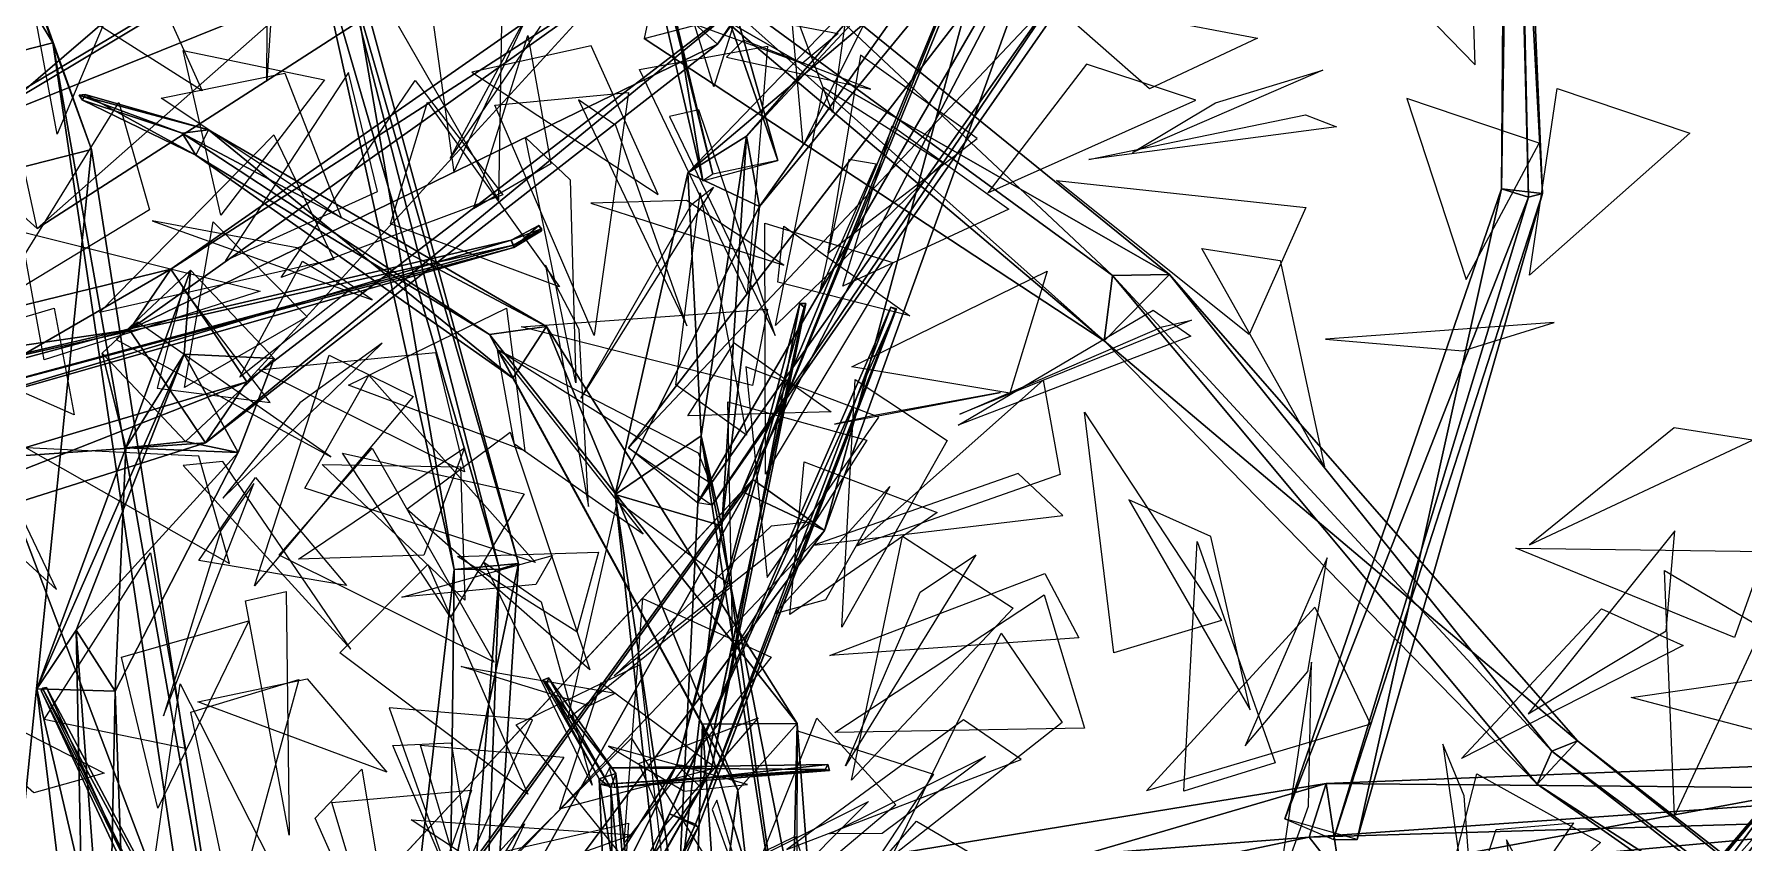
# Model space of a CAD drawing. Extents: x -154 to 171, y -158 to 169.
# Drawn here: x 27.77 to 63.35, y 47.3 to 64.12 of the extents above; entities that cross this region are included whole.
import ezdxf

# ---------------------------------------------------------------- set-up
doc = ezdxf.new("R2010")
doc.units = 0
doc.layers.add('Branches', color=15, linetype='CONTINUOUS')
doc.layers.add('Leaves', color=3, linetype='CONTINUOUS')

msp = doc.modelspace()

# ---------------------------------------------------------------- linework, layer by layer
at = {"layer": 'Branches', "color": 15}
for points in [[(19.590376, 78.03315, 233.656815), (22.823347, 78.842094, 233.473648), (28.151344, 63.939602, 218.612289)], [(22.823347, 78.842094, 233.473648), (28.961073, 61.721603, 222.108948), (28.151344, 63.939602, 218.612289)], [(22.823347, 78.842094, 233.473648), (23.602182, 76.404915, 235.616928), (28.961073, 61.721603, 222.108948)], [(19.590376, 78.03315, 233.656815), (28.151344, 63.939602, 218.612289), (24.068079, 62.899246, 218.827637)], [(23.602182, 76.404915, 235.616928), (24.877808, 60.681248, 222.324295), (28.961073, 61.721603, 222.108948)], [(39.397705, 75.040558, 303.813263), (38.506458, 74.697021, 304.194031), (41.680233, 61.067623, 303.822449)], [(38.652115, 74.710197, 303.186951), (39.397705, 75.040558, 303.813263), (43.245258, 61.496761, 303.163544)], [(39.397705, 75.040558, 303.813263), (41.680233, 61.067623, 303.822449), (43.245258, 61.496761, 303.163544)], [(38.506458, 74.697021, 304.194031), (38.652115, 74.710197, 303.186951), (41.891422, 61.211159, 302.089691)], [(38.506458, 74.697021, 304.194031), (41.891422, 61.211159, 302.089691), (41.680233, 61.067623, 303.822449)], [(38.652115, 74.710197, 303.186951), (43.245258, 61.496761, 303.163544), (41.891422, 61.211159, 302.089691)], [(58.508469, 74.538757, 290.8927), (58.404156, 74.575745, 290.775299), (58.301407, 60.9049, 288.057098)], [(58.404156, 74.575745, 290.775299), (59.15641, 60.81012, 287.870422), (58.301407, 60.9049, 288.057098)], [(58.508469, 74.538757, 290.8927), (58.301407, 60.9049, 288.057098), (58.865822, 60.731361, 288.697601)], [(58.404156, 74.575745, 290.775299), (58.564144, 74.593941, 290.749756), (59.15641, 60.81012, 287.870422)], [(58.564144, 74.593941, 290.749756), (58.508469, 74.538757, 290.8927), (58.865822, 60.731361, 288.697601)], [(58.564144, 74.593941, 290.749756), (58.865822, 60.731361, 288.697601), (59.15641, 60.81012, 287.870422)], [(49.07098, 73.588524, 165.57991), (40.273064, 65.454872, 157.753723), (41.984779, 63.916656, 157.525116)], [(49.07098, 73.588524, 165.57991), (41.984779, 63.916656, 157.525116), (42.675629, 64.928886, 155.563873)], [(36.942001, 71.017349, 224.982864), (27.256136, 62.695057, 218.020309), (25.203356, 64.539536, 220.421326)], [(36.942001, 71.017349, 224.982864), (38.243149, 69.273178, 222.846603), (27.256136, 62.695057, 218.020309)], [(38.243149, 69.273178, 222.846603), (27.825796, 60.08131, 220.515259), (27.256136, 62.695057, 218.020309)], [(38.243149, 69.273178, 222.846603), (38.84874, 67.182632, 224.982407), (27.825796, 60.08131, 220.515259)], [(37.547592, 68.926804, 227.118668), (25.203356, 64.539536, 220.421326), (25.773016, 61.925793, 222.916275)], [(38.84874, 67.182632, 224.982407), (37.547592, 68.926804, 227.118668), (25.773016, 61.925793, 222.916275)], [(47.371067, 67.462685, 314.562134), (47.971409, 67.762863, 313.935852), (42.591442, 62.000065, 302.537689)], [(47.971409, 67.762863, 313.935852), (42.857552, 60.539753, 303.246307), (42.591442, 62.000065, 302.537689)], [(47.78096, 67.405563, 229.1745), (47.950821, 67.609062, 227.788559), (42.723892, 54.853352, 226.382751)], [(47.950821, 67.609062, 227.788559), (44.216064, 53.793262, 227.497284), (42.723892, 54.853352, 226.382751)], [(47.971409, 67.762863, 313.935852), (48.15971, 66.995132, 314.421204), (42.857552, 60.539753, 303.246307)], [(47.950821, 67.609062, 227.788559), (49.061764, 67.199524, 228.582901), (44.216064, 53.793262, 227.497284)], [(48.15971, 66.995132, 314.421204), (47.371067, 67.462685, 314.562134), (41.36792, 61.235725, 303.291718)], [(47.371067, 67.462685, 314.562134), (42.591442, 62.000065, 302.537689), (41.36792, 61.235725, 303.291718)], [(49.061764, 67.199524, 228.582901), (47.78096, 67.405563, 229.1745), (42.492649, 54.607693, 228.476608)], [(47.78096, 67.405563, 229.1745), (42.723892, 54.853352, 226.382751), (42.492649, 54.607693, 228.476608)], [(38.84874, 67.182632, 224.982407), (25.773016, 61.925793, 222.916275), (27.825796, 60.08131, 220.515259)], [(48.15971, 66.995132, 314.421204), (41.36792, 61.235725, 303.291718), (42.857552, 60.539753, 303.246307)], [(49.061764, 67.199524, 228.582901), (42.492649, 54.607693, 228.476608), (44.216064, 53.793262, 227.497284)], [(34.153446, 66.637833, 220.014313), (33.535484, 66.438248, 219.858063), (36.506977, 52.981255, 221.109329)], [(33.535484, 66.438248, 219.858063), (33.954323, 66.612442, 219.377258), (37.448914, 52.987, 220.113388)], [(33.954323, 66.612442, 219.377258), (34.153446, 66.637833, 220.014313), (37.847275, 53.110344, 221.43428)], [(33.954323, 66.612442, 219.377258), (37.847275, 53.110344, 221.43428), (37.448914, 52.987, 220.113388)], [(34.153446, 66.637833, 220.014313), (36.506977, 52.981255, 221.109329), (37.847275, 53.110344, 221.43428)], [(49.927174, 65.88343, 290.545715), (48.656616, 66.57737, 289.94754), (40.134972, 55.512138, 290.84671)], [(48.656616, 66.57737, 289.94754), (41.568661, 54.372753, 289.46936), (40.134972, 55.512138, 290.84671)], [(48.656616, 66.57737, 289.94754), (49.562702, 65.715233, 289.031586), (41.568661, 54.372753, 289.46936)], [(40.273064, 65.454872, 157.753723), (40.963913, 66.467102, 155.79248), (30.606001, 59.235527, 149.612823)], [(40.963913, 66.467102, 155.79248), (32.187851, 56.88924, 148.914383), (30.606001, 59.235527, 149.612823)], [(40.963913, 66.467102, 155.79248), (42.675629, 64.928886, 155.563873), (32.187851, 56.88924, 148.914383)], [(33.535484, 66.438248, 219.858063), (37.448914, 52.987, 220.113388), (36.506977, 52.981255, 221.109329)], [(50.208519, 59.102863, 166.075043), (42.48888, 66.354027, 156.468231), (40.863968, 65.92588, 157.885529)], [(51.39465, 59.120384, 164.507401), (42.084724, 64.457878, 155.432068), (42.48888, 66.354027, 156.468231)], [(50.208519, 59.102863, 166.075043), (51.39465, 59.120384, 164.507401), (42.48888, 66.354027, 156.468231)], [(49.927174, 65.88343, 290.545715), (40.134972, 55.512138, 290.84671), (41.876099, 54.319538, 291.739471)], [(50.032822, 57.740318, 164.668869), (40.863968, 65.92588, 157.885529), (40.459812, 64.029732, 156.849365)], [(50.032822, 57.740318, 164.668869), (50.208519, 59.102863, 166.075043), (40.863968, 65.92588, 157.885529)], [(49.562702, 65.715233, 289.031586), (49.927174, 65.88343, 290.545715), (41.876099, 54.319538, 291.739471)], [(49.562702, 65.715233, 289.031586), (41.876099, 54.319538, 291.739471), (41.568661, 54.372753, 289.46936)], [(40.273064, 65.454872, 157.753723), (30.606001, 59.235527, 149.612823), (29.747156, 57.968197, 152.093033)], [(41.984779, 63.916656, 157.525116), (40.273064, 65.454872, 157.753723), (29.747156, 57.968197, 152.093033)], [(42.675629, 64.928886, 155.563873), (31.329004, 55.62191, 151.394592), (32.187851, 56.88924, 148.914383)], [(42.675629, 64.928886, 155.563873), (41.984779, 63.916656, 157.525116), (31.329004, 55.62191, 151.394592)], [(50.032822, 57.740318, 164.668869), (40.459812, 64.029732, 156.849365), (42.084724, 64.457878, 155.432068)], [(51.39465, 59.120384, 164.507401), (50.032822, 57.740318, 164.668869), (42.084724, 64.457878, 155.432068)], [(24.068079, 62.899246, 218.827637), (28.151344, 63.939602, 218.612289), (31.042982, 44.496979, 208.727509)], [(28.151344, 63.939602, 218.612289), (31.981272, 42.352432, 213.25943), (31.042982, 44.496979, 208.727509)], [(28.151344, 63.939602, 218.612289), (28.961073, 61.721603, 222.108948), (31.981272, 42.352432, 213.25943)], [(41.984779, 63.916656, 157.525116), (29.747156, 57.968197, 152.093033), (31.329004, 55.62191, 151.394592)], [(24.068079, 62.899246, 218.827637), (31.042982, 44.496979, 208.727509), (26.022646, 44.348557, 209.617401)], [(28.702154, 62.855793, 276.645233), (28.827307, 62.86726, 276.678101), (31.396191, 62.132092, 268.067749)], [(28.827307, 62.86726, 276.678101), (28.702154, 62.855793, 276.645233), (28.771454, 62.750015, 276.674957)], [(28.771454, 62.750015, 276.674957), (28.702154, 62.855793, 276.645233), (30.847605, 62.066132, 267.855774)], [(28.702154, 62.855793, 276.645233), (31.396191, 62.132092, 268.067749), (30.847605, 62.066132, 267.855774)], [(28.827307, 62.86726, 276.678101), (28.771454, 62.750015, 276.674957), (31.129974, 61.603653, 268.078033)], [(28.771454, 62.750015, 276.674957), (30.847605, 62.066132, 267.855774), (31.129974, 61.603653, 268.078033)], [(28.827307, 62.86726, 276.678101), (31.129974, 61.603653, 268.078033), (31.396191, 62.132092, 268.067749)], [(30.847605, 62.066132, 267.855774), (31.396191, 62.132092, 268.067749), (38.427444, 58.038536, 256.563568)], [(31.129974, 61.603653, 268.078033), (30.847605, 62.066132, 267.855774), (37.241169, 57.869793, 256.036469)], [(30.847605, 62.066132, 267.855774), (38.427444, 58.038536, 256.563568), (37.241169, 57.869793, 256.036469)], [(31.396191, 62.132092, 268.067749), (31.129974, 61.603653, 268.078033), (37.729118, 56.961685, 256.821045)], [(31.396191, 62.132092, 268.067749), (37.729118, 56.961685, 256.821045), (38.427444, 58.038536, 256.563568)], [(41.36792, 61.235725, 303.291718), (42.591442, 62.000065, 302.537689), (41.643719, 55.765335, 289.930634)], [(42.591442, 62.000065, 302.537689), (42.077011, 53.892887, 291.303741), (41.643719, 55.765335, 289.930634)], [(42.591442, 62.000065, 302.537689), (42.857552, 60.539753, 303.246307), (42.077011, 53.892887, 291.303741)], [(28.961073, 61.721603, 222.108948), (24.877808, 60.681248, 222.324295), (26.960936, 42.20401, 214.149323)], [(28.961073, 61.721603, 222.108948), (26.960936, 42.20401, 214.149323), (31.981272, 42.352432, 213.25943)], [(31.129974, 61.603653, 268.078033), (37.241169, 57.869793, 256.036469), (37.729118, 56.961685, 256.821045)], [(42.857552, 60.539753, 303.246307), (41.36792, 61.235725, 303.291718), (39.859005, 54.546207, 290.821167)], [(41.36792, 61.235725, 303.291718), (41.643719, 55.765335, 289.930634), (39.859005, 54.546207, 290.821167)], [(58.865822, 60.731361, 288.697601), (58.301407, 60.9049, 288.057098), (53.796005, 47.796066, 286.606506)], [(58.301407, 60.9049, 288.057098), (55.296921, 47.365379, 286.244232), (53.796005, 47.796066, 286.606506)], [(58.301407, 60.9049, 288.057098), (59.15641, 60.81012, 287.870422), (55.296921, 47.365379, 286.244232)], [(42.857552, 60.539753, 303.246307), (39.859005, 54.546207, 290.821167), (42.077011, 53.892887, 291.303741)], [(58.865822, 60.731361, 288.697601), (53.796005, 47.796066, 286.606506), (54.809116, 47.36404, 287.771149)], [(59.15641, 60.81012, 287.870422), (54.809116, 47.36404, 287.771149), (55.296921, 47.365379, 286.244232)], [(59.15641, 60.81012, 287.870422), (58.865822, 60.731361, 288.697601), (54.809116, 47.36404, 287.771149)], [(38.326996, 60.070736, 281.422668), (38.268112, 60.140541, 281.330261), (37.692753, 59.83287, 281.442566)], [(38.268112, 60.140541, 281.330261), (37.749844, 59.685097, 281.406769), (37.692753, 59.83287, 281.442566)], [(38.268112, 60.140541, 281.330261), (38.325787, 60.028168, 281.299927), (37.749844, 59.685097, 281.406769)], [(38.326996, 60.070736, 281.422668), (38.325787, 60.028168, 281.299927), (38.268112, 60.140541, 281.330261)], [(37.742939, 59.733749, 281.563354), (37.692753, 59.83287, 281.442566), (24.078564, 56.672962, 280.936401)], [(37.692753, 59.83287, 281.442566), (24.359709, 55.87035, 280.742615), (24.078564, 56.672962, 280.936401)], [(37.692753, 59.83287, 281.442566), (37.749844, 59.685097, 281.406769), (24.359709, 55.87035, 280.742615)], [(38.326996, 60.070736, 281.422668), (37.692753, 59.83287, 281.442566), (37.742939, 59.733749, 281.563354)], [(38.325787, 60.028168, 281.299927), (38.326996, 60.070736, 281.422668), (37.742939, 59.733749, 281.563354)], [(38.325787, 60.028168, 281.299927), (37.742939, 59.733749, 281.563354), (37.749844, 59.685097, 281.406769)], [(37.742939, 59.733749, 281.563354), (24.078564, 56.672962, 280.936401), (24.13479, 56.065216, 281.572205)], [(37.749844, 59.685097, 281.406769), (37.742939, 59.733749, 281.563354), (24.13479, 56.065216, 281.572205)], [(37.749844, 59.685097, 281.406769), (24.13479, 56.065216, 281.572205), (24.359709, 55.87035, 280.742615)], [(29.747156, 57.968197, 152.093033), (30.606001, 59.235527, 149.612823), (19.063454, 56.411144, 142.470078)], [(30.606001, 59.235527, 149.612823), (20.64011, 53.459835, 141.388107), (19.063454, 56.411144, 142.470078)], [(30.606001, 59.235527, 149.612823), (32.187851, 56.88924, 148.914383), (20.64011, 53.459835, 141.388107)], [(29.672571, 55.514256, 164.188568), (31.020056, 59.210346, 150.669846), (29.178204, 57.482349, 150.494598)], [(29.672571, 55.514256, 164.188568), (30.888535, 57.466396, 164.772247), (31.020056, 59.210346, 150.669846)], [(30.888535, 57.466396, 164.772247), (32.756802, 57.375088, 150.512817), (31.020056, 59.210346, 150.669846)], [(59.882797, 49.415497, 169.652634), (50.032822, 57.740318, 164.668869), (51.39465, 59.120384, 164.507401)], [(59.04446, 48.515079, 169.768921), (50.208519, 59.102863, 166.075043), (50.032822, 57.740318, 164.668869)], [(59.352741, 49.204456, 170.763336), (51.39465, 59.120384, 164.507401), (50.208519, 59.102863, 166.075043)], [(59.04446, 48.515079, 169.768921), (59.352741, 49.204456, 170.763336), (50.208519, 59.102863, 166.075043)], [(59.352741, 49.204456, 170.763336), (59.882797, 49.415497, 169.652634), (51.39465, 59.120384, 164.507401)], [(45.708549, 58.406483, 285.567261), (45.596252, 58.444725, 285.514313), (40.985386, 47.896683, 286.950104)], [(45.596252, 58.444725, 285.514313), (41.525734, 47.680542, 286.532471), (40.985386, 47.896683, 286.950104)], [(45.708549, 58.406483, 285.567261), (40.985386, 47.896683, 286.950104), (41.583492, 47.622375, 287.251617)], [(43.786942, 58.441513, 248.668793), (43.700726, 58.514843, 248.605042), (41.137131, 48.916458, 240.361435)], [(43.700726, 58.514843, 248.605042), (41.861839, 48.827469, 240.072815), (41.137131, 48.916458, 240.361435)], [(43.786942, 58.441513, 248.668793), (41.137131, 48.916458, 240.361435), (41.651234, 48.43898, 240.731674)], [(45.596252, 58.444725, 285.514313), (45.690601, 58.396839, 285.438934), (41.525734, 47.680542, 286.532471)], [(45.690601, 58.396839, 285.438934), (41.583492, 47.622375, 287.251617), (41.525734, 47.680542, 286.532471)], [(45.690601, 58.396839, 285.438934), (45.708549, 58.406483, 285.567261), (41.583492, 47.622375, 287.251617)], [(43.825745, 58.516109, 248.569778), (41.651234, 48.43898, 240.731674), (41.861839, 48.827469, 240.072815)], [(43.825745, 58.516109, 248.569778), (43.786942, 58.441513, 248.668793), (41.651234, 48.43898, 240.731674)], [(43.700726, 58.514843, 248.605042), (43.825745, 58.516109, 248.569778), (41.861839, 48.827469, 240.072815)], [(43.786942, 58.441513, 248.668793), (43.825745, 58.516109, 248.569778), (43.700726, 58.514843, 248.605042)], [(45.708549, 58.406483, 285.567261), (45.690601, 58.396839, 285.438934), (45.596252, 58.444725, 285.514313)], [(37.241169, 57.869793, 256.036469), (38.427444, 58.038536, 256.563568), (43.646214, 49.778919, 246.152283)], [(38.427444, 58.038536, 256.563568), (37.729118, 56.961685, 256.821045), (42.408375, 48.393139, 246.960434)], [(38.427444, 58.038536, 256.563568), (42.408375, 48.393139, 246.960434), (43.646214, 49.778919, 246.152283)], [(29.747156, 57.968197, 152.093033), (19.063454, 56.411144, 142.470078), (17.341423, 54.633251, 144.968155)], [(31.329004, 55.62191, 151.394592), (29.747156, 57.968197, 152.093033), (17.341423, 54.633251, 144.968155)], [(37.729118, 56.961685, 256.821045), (37.241169, 57.869793, 256.036469), (41.671787, 49.76527, 245.697113)], [(37.241169, 57.869793, 256.036469), (43.646214, 49.778919, 246.152283), (41.671787, 49.76527, 245.697113)], [(59.882797, 49.415497, 169.652634), (59.04446, 48.515079, 169.768921), (50.032822, 57.740318, 164.668869)], [(27.817202, 50.497707, 176.955048), (30.888535, 57.466396, 164.772247), (29.672571, 55.514256, 164.188568)], [(27.817202, 50.497707, 176.955048), (28.638895, 51.721008, 177.709503), (30.888535, 57.466396, 164.772247)], [(28.638895, 51.721008, 177.709503), (32.011848, 55.415726, 164.368484), (30.888535, 57.466396, 164.772247)], [(29.672571, 55.514256, 164.188568), (29.178204, 57.482349, 150.494598), (30.914949, 55.647091, 150.33757)], [(30.888535, 57.466396, 164.772247), (32.011848, 55.415726, 164.368484), (32.756802, 57.375088, 150.512817)], [(32.011848, 55.415726, 164.368484), (30.914949, 55.647091, 150.33757), (32.756802, 57.375088, 150.512817)], [(37.729118, 56.961685, 256.821045), (41.671787, 49.76527, 245.697113), (42.408375, 48.393139, 246.960434)], [(32.187851, 56.88924, 148.914383), (18.918079, 51.681942, 143.886185), (20.64011, 53.459835, 141.388107)], [(32.187851, 56.88924, 148.914383), (31.329004, 55.62191, 151.394592), (18.918079, 51.681942, 143.886185)], [(31.329004, 55.62191, 151.394592), (17.341423, 54.633251, 144.968155), (18.918079, 51.681942, 143.886185)], [(29.452995, 50.447758, 177.033539), (27.817202, 50.497707, 176.955048), (29.672571, 55.514256, 164.188568)], [(29.452995, 50.447758, 177.033539), (29.672571, 55.514256, 164.188568), (32.011848, 55.415726, 164.368484)], [(32.011848, 55.415726, 164.368484), (29.672571, 55.514256, 164.188568), (30.914949, 55.647091, 150.33757)], [(39.859005, 54.546207, 290.821167), (41.643719, 55.765335, 289.930634), (41.154854, 45.780895, 279.688721)], [(41.643719, 55.765335, 289.930634), (43.650379, 45.610985, 279.835175), (41.154854, 45.780895, 279.688721)], [(41.643719, 55.765335, 289.930634), (43.465096, 44.085369, 281.814087), (43.650379, 45.610985, 279.835175)], [(41.643719, 55.765335, 289.930634), (42.077011, 53.892887, 291.303741), (43.465096, 44.085369, 281.814087)], [(28.638895, 51.721008, 177.709503), (29.452995, 50.447758, 177.033539), (32.011848, 55.415726, 164.368484)], [(42.492649, 54.607693, 228.476608), (42.723892, 54.853352, 226.382751), (33.364109, 44.790798, 224.225693)], [(42.723892, 54.853352, 226.382751), (34.905716, 44.046204, 222.625549), (33.364109, 44.790798, 224.225693)], [(42.723892, 54.853352, 226.382751), (35.953342, 42.722446, 224.250839), (34.905716, 44.046204, 222.625549)], [(42.723892, 54.853352, 226.382751), (44.216064, 53.793262, 227.497284), (35.953342, 42.722446, 224.250839)], [(42.492649, 54.607693, 228.476608), (33.364109, 44.790798, 224.225693), (34.411736, 43.467041, 225.850983)], [(44.216064, 53.793262, 227.497284), (42.492649, 54.607693, 228.476608), (34.411736, 43.467041, 225.850983)], [(42.077011, 53.892887, 291.303741), (39.859005, 54.546207, 290.821167), (40.96957, 44.25528, 281.667633)], [(39.859005, 54.546207, 290.821167), (41.154854, 45.780895, 279.688721), (40.96957, 44.25528, 281.667633)], [(44.216064, 53.793262, 227.497284), (34.411736, 43.467041, 225.850983), (35.953342, 42.722446, 224.250839)], [(42.077011, 53.892887, 291.303741), (40.96957, 44.25528, 281.667633), (43.465096, 44.085369, 281.814087)], [(37.847275, 53.110344, 221.43428), (34.916019, 39.232655, 221.998672), (36.932568, 38.888412, 222.48349)], [(37.847275, 53.110344, 221.43428), (36.506977, 52.981255, 221.109329), (34.916019, 39.232655, 221.998672)], [(37.448914, 52.987, 220.113388), (37.847275, 53.110344, 221.43428), (36.932568, 38.888412, 222.48349)], [(36.506977, 52.981255, 221.109329), (36.343571, 39.176929, 220.486038), (34.916019, 39.232655, 221.998672)], [(36.506977, 52.981255, 221.109329), (37.448914, 52.987, 220.113388), (36.343571, 39.176929, 220.486038)], [(37.448914, 52.987, 220.113388), (36.932568, 38.888412, 222.48349), (36.343571, 39.176929, 220.486038)], [(28.834368, 42.154427, 188.293411), (28.638895, 51.721008, 177.709503), (27.817202, 50.497707, 176.955048)], [(29.296371, 42.873909, 188.679871), (29.452995, 50.447758, 177.033539), (28.638895, 51.721008, 177.709503)], [(28.834368, 42.154427, 188.293411), (29.296371, 42.873909, 188.679871), (28.638895, 51.721008, 177.709503)], [(28.022701, 50.529396, 300.153107), (27.909883, 50.46854, 300.174164), (33.404446, 38.71994, 297.748169)], [(28.022701, 50.529396, 300.153107), (27.939625, 50.510807, 300.054962), (27.909883, 50.46854, 300.174164)], [(27.939625, 50.510807, 300.054962), (28.022701, 50.529396, 300.153107), (34.106083, 39.098438, 297.617188)], [(28.022701, 50.529396, 300.153107), (33.404446, 38.71994, 297.748169), (34.106083, 39.098438, 297.617188)], [(38.35083, 50.682289, 270.217194), (38.470943, 50.729446, 270.232178), (39.871532, 48.738579, 266.273499)], [(38.470943, 50.729446, 270.232178), (38.35083, 50.682289, 270.217194), (38.439674, 50.61404, 270.282959)], [(38.439674, 50.61404, 270.282959), (38.35083, 50.682289, 270.217194), (39.522301, 48.630249, 266.275116)], [(38.35083, 50.682289, 270.217194), (39.871532, 48.738579, 266.273499), (39.522301, 48.630249, 266.275116)], [(38.470943, 50.729446, 270.232178), (38.439674, 50.61404, 270.282959), (39.769249, 48.441338, 266.460266)], [(38.439674, 50.61404, 270.282959), (39.522301, 48.630249, 266.275116), (39.769249, 48.441338, 266.460266)], [(38.470943, 50.729446, 270.232178), (39.769249, 48.441338, 266.460266), (39.871532, 48.738579, 266.273499)], [(29.742828, 42.257614, 188.130951), (27.817202, 50.497707, 176.955048), (29.452995, 50.447758, 177.033539)], [(29.742828, 42.257614, 188.130951), (28.834368, 42.154427, 188.293411), (27.817202, 50.497707, 176.955048)], [(27.909883, 50.46854, 300.174164), (27.939625, 50.510807, 300.054962), (33.589417, 38.982815, 297.006958)], [(27.909883, 50.46854, 300.174164), (33.589417, 38.982815, 297.006958), (33.404446, 38.71994, 297.748169)], [(27.939625, 50.510807, 300.054962), (34.106083, 39.098438, 297.617188), (33.589417, 38.982815, 297.006958)], [(29.296371, 42.873909, 188.679871), (29.742828, 42.257614, 188.130951), (29.452995, 50.447758, 177.033539)], [(42.408375, 48.393139, 246.960434), (41.671787, 49.76527, 245.697113), (41.345352, 40.250851, 235.550781)], [(41.671787, 49.76527, 245.697113), (42.223419, 41.895546, 234.295303), (41.345352, 40.250851, 235.550781)], [(41.671787, 49.76527, 245.697113), (43.646214, 49.778919, 246.152283), (44.29216, 41.223461, 234.861725)], [(41.671787, 49.76527, 245.697113), (44.29216, 41.223461, 234.861725), (42.223419, 41.895546, 234.295303)], [(43.646214, 49.778919, 246.152283), (42.408375, 48.393139, 246.960434), (43.414093, 39.578766, 236.117203)], [(43.646214, 49.778919, 246.152283), (43.414093, 39.578766, 236.117203), (44.29216, 41.223461, 234.861725)], [(70.76329, 40.950794, 171.081726), (59.04446, 48.515079, 169.768921), (59.882797, 49.415497, 169.652634)], [(70.519974, 40.490196, 171.154221), (59.352741, 49.204456, 170.763336), (59.04446, 48.515079, 169.768921)], [(70.628609, 40.798985, 171.572876), (59.882797, 49.415497, 169.652634), (59.352741, 49.204456, 170.763336)], [(70.519974, 40.490196, 171.154221), (70.628609, 40.798985, 171.572876), (59.352741, 49.204456, 170.763336)], [(70.628609, 40.798985, 171.572876), (70.76329, 40.950794, 171.081726), (59.882797, 49.415497, 169.652634)], [(41.651234, 48.43898, 240.731674), (41.137131, 48.916458, 240.361435), (34.556919, 38.545498, 234.030029)], [(41.137131, 48.916458, 240.361435), (35.760834, 38.091534, 233.26889), (34.556919, 38.545498, 234.030029)], [(41.861839, 48.827469, 240.072815), (35.394825, 37.408401, 234.565475), (35.760834, 38.091534, 233.26889)], [(41.861839, 48.827469, 240.072815), (41.651234, 48.43898, 240.731674), (35.394825, 37.408401, 234.565475)], [(41.137131, 48.916458, 240.361435), (41.861839, 48.827469, 240.072815), (35.760834, 38.091534, 233.26889)], [(44.230526, 48.819653, 270.425995), (39.736374, 48.856613, 266.30365), (39.566875, 48.506733, 266.516083)], [(44.316425, 48.802086, 270.330139), (44.230526, 48.819653, 270.425995), (39.566875, 48.506733, 266.516083)], [(44.316425, 48.802086, 270.330139), (39.566875, 48.506733, 266.516083), (39.859833, 48.446823, 266.189178)], [(44.230526, 48.819653, 270.425995), (44.280228, 48.922245, 270.363708), (39.736374, 48.856613, 266.30365)], [(44.280228, 48.922245, 270.363708), (39.859833, 48.446823, 266.189178), (39.736374, 48.856613, 266.30365)], [(44.280228, 48.922245, 270.363708), (44.316425, 48.802086, 270.330139), (39.859833, 48.446823, 266.189178)], [(44.230526, 48.819653, 270.425995), (44.316425, 48.802086, 270.330139), (44.280228, 48.922245, 270.363708)], [(68.43692, 48.404148, 289.679077), (68.344162, 49.068752, 288.602112), (54.655743, 48.528759, 286.36853)], [(68.344162, 49.068752, 288.602112), (54.943214, 46.586224, 286.281769), (54.655743, 48.528759, 286.36853)], [(68.344162, 49.068752, 288.602112), (68.565773, 47.833645, 288.553009), (54.943214, 46.586224, 286.281769)], [(41.651234, 48.43898, 240.731674), (34.556919, 38.545498, 234.030029), (35.394825, 37.408401, 234.565475)], [(39.522301, 48.630249, 266.275116), (39.871532, 48.738579, 266.273499), (40.966175, 39.577881, 255.625336)], [(39.769249, 48.441338, 266.460266), (39.522301, 48.630249, 266.275116), (39.920967, 39.439224, 255.872192)], [(39.522301, 48.630249, 266.275116), (40.966175, 39.577881, 255.625336), (39.920967, 39.439224, 255.872192)], [(39.871532, 48.738579, 266.273499), (39.769249, 48.441338, 266.460266), (40.657738, 38.789406, 256.300476)], [(39.769249, 48.441338, 266.460266), (39.920967, 39.439224, 255.872192), (40.657738, 38.789406, 256.300476)], [(39.871532, 48.738579, 266.273499), (40.657738, 38.789406, 256.300476), (40.966175, 39.577881, 255.625336)], [(42.408375, 48.393139, 246.960434), (41.345352, 40.250851, 235.550781), (43.414093, 39.578766, 236.117203)], [(54.303085, 47.410503, 287.971619), (54.655743, 48.528759, 286.36853), (41.976711, 46.463154, 280.778656)], [(54.655743, 48.528759, 286.36853), (42.974079, 45.102859, 279.343231), (41.976711, 46.463154, 280.778656)], [(54.655743, 48.528759, 286.36853), (54.943214, 46.586224, 286.281769), (42.974079, 45.102859, 279.343231)], [(68.43692, 48.404148, 289.679077), (54.655743, 48.528759, 286.36853), (54.303085, 47.410503, 287.971619)], [(68.565773, 47.833645, 288.553009), (68.43692, 48.404148, 289.679077), (54.303085, 47.410503, 287.971619)], [(64.496124, 48.467472, 294.718719), (64.21067, 48.599586, 294.834351), (55.305042, 38.105507, 292.447754)], [(64.21067, 48.599586, 294.834351), (55.566151, 38.246754, 291.449463), (55.305042, 38.105507, 292.447754)], [(64.496124, 48.467472, 294.718719), (55.305042, 38.105507, 292.447754), (56.036858, 37.489719, 292.008759)], [(64.21067, 48.599586, 294.834351), (64.300072, 48.652203, 294.519318), (55.566151, 38.246754, 291.449463)], [(64.300072, 48.652203, 294.519318), (56.036858, 37.489719, 292.008759), (55.566151, 38.246754, 291.449463)], [(64.300072, 48.652203, 294.519318), (64.496124, 48.467472, 294.718719), (56.036858, 37.489719, 292.008759)], [(70.76329, 40.950794, 171.081726), (70.519974, 40.490196, 171.154221), (59.04446, 48.515079, 169.768921)], [(41.583492, 47.622375, 287.251617), (40.985386, 47.896683, 286.950104), (34.778954, 35.665169, 284.139221)], [(40.985386, 47.896683, 286.950104), (35.91264, 35.323784, 283.309143), (34.778954, 35.665169, 284.139221)], [(40.985386, 47.896683, 286.950104), (41.525734, 47.680542, 286.532471), (35.91264, 35.323784, 283.309143)], [(41.525734, 47.680542, 286.532471), (35.922459, 34.994976, 284.717194), (35.91264, 35.323784, 283.309143)], [(41.525734, 47.680542, 286.532471), (41.583492, 47.622375, 287.251617), (35.922459, 34.994976, 284.717194)], [(68.565773, 47.833645, 288.553009), (54.303085, 47.410503, 287.971619), (54.943214, 46.586224, 286.281769)], [(41.583492, 47.622375, 287.251617), (34.778954, 35.665169, 284.139221), (35.922459, 34.994976, 284.717194)], [(54.303085, 47.410503, 287.971619), (41.976711, 46.463154, 280.778656), (41.64587, 44.763405, 282.159576)], [(54.943214, 46.586224, 286.281769), (54.303085, 47.410503, 287.971619), (41.64587, 44.763405, 282.159576)]]:
    msp.add_3dface(points, dxfattribs=at)
at = {"layer": 'Leaves', "color": 3}
for points in [[(32.609337, 63.161072, 154.29454), (32.628242, 66.595268, 158.225937), (32.94006, 68.178452, 155.696854)], [(41.912277, 63.025372, 299.94339), (40.443985, 67.759903, 301.579956), (43.427589, 67.839447, 301.277008)], [(31.259615, 62.943508, 264.694672), (26.896877, 65.71508, 265.426056), (29.192631, 67.53389, 266.075256)], [(44.383255, 62.490238, 225.645477), (42.638493, 67.124763, 223.99411), (44.919888, 66.372368, 222.197128)], [(28.242004, 62.040035, 214.924133), (27.365147, 66.799866, 212.968353), (30.228235, 66.749451, 213.862885)], [(57.756168, 63.484501, 290.971283), (57.665493, 66.244827, 295.401001), (54.910278, 66.410248, 294.225647)], [(36.420315, 61.545261, 280.982483), (38.862751, 66.091705, 281.766296), (39.108185, 65.474426, 278.840759)], [(43.771038, 61.814899, 300.47464), (43.435478, 65.569313, 296.863312), (45.925316, 66.115036, 298.445374)], [(36.498493, 61.251255, 222.46788), (38.539127, 65.591309, 224.529358), (35.969109, 65.07061, 225.98671)], [(37.425865, 60.673077, 256.968719), (34.896919, 65.084679, 258.148651), (37.50489, 65.163643, 259.629272)], [(39.389896, 65.110641, 224.499176), (44.498539, 64.135139, 224.051773), (43.746639, 63.509769, 226.887894)], [(48.825874, 64.88166, 314.050903), (53.226452, 64.037552, 316.729034), (50.977535, 62.983974, 318.411987)], [(36.905453, 60.490223, 262.808563), (38.036144, 64.097534, 266.408386), (38.51564, 61.425526, 267.685272)], [(31.647793, 60.359444, 157.097641), (30.867043, 63.782391, 160.960785), (33.80481, 63.175407, 160.927475)], [(40.752071, 60.787342, 305.580292), (39.360165, 63.880466, 309.548309), (36.870327, 63.334747, 307.966248)], [(42.605961, 58.711266, 246.30452), (40.366455, 63.384697, 246.931946), (43.027954, 63.871197, 245.635895)], [(42.173225, 63.647499, 160.153961), (45.17635, 62.980545, 164.371368), (42.529266, 63.997841, 165.350174)], [(44.283455, 59.568943, 293.486267), (47.391865, 61.949368, 296.938995), (44.963081, 63.682541, 296.62735)], [(47.613426, 60.823833, 230.444122), (51.944336, 62.748543, 232.632431), (49.662941, 63.500938, 234.429413)], [(50.620598, 61.660896, 166.249207), (52.352062, 62.696579, 171.063705), (54.587502, 63.370834, 169.180038)], [(34.161404, 60.291988, 218.003708), (30.410261, 62.788967, 215.368546), (32.980282, 63.309662, 213.911194)], [(31.743515, 59.413933, 283.23877), (34.913322, 60.845608, 287.131409), (34.308399, 63.325821, 285.555786)], [(32.9081, 59.06147, 147.224167), (35.697441, 63.159691, 145.588882), (37.519447, 60.778767, 145.481644)], [(43.19466, 58.062096, 291.109955), (44.195156, 63.016659, 292.414307), (46.676346, 61.445869, 293.027771)], [(58.886833, 59.105923, 285.554016), (59.459091, 62.992275, 282.11618), (62.219639, 62.061493, 282.832428)], [(26.924397, 58.501434, 279.302551), (29.528917, 62.699043, 277.615387), (30.168238, 60.466812, 275.71582)], [(38.696552, 58.863724, 296.752106), (35.177547, 60.173294, 300.378632), (35.949146, 62.707836, 298.971252)], [(39.417442, 57.849167, 252.278824), (37.354027, 62.644154, 252.258392), (40.137344, 62.908047, 253.346283)], [(41.346992, 58.05254, 228.634186), (39.869911, 62.219059, 231.410583), (39.090588, 62.759319, 228.564392)], [(57.571106, 59.018238, 290.511047), (59.090134, 61.852924, 294.622864), (56.329586, 62.783707, 293.906616)], [(43.187656, 57.855141, 286.045288), (41.595837, 62.550293, 287.67981), (40.990208, 62.408218, 284.745026)], [(49.715763, 61.515709, 289.372375), (54.22126, 62.444817, 286.905151), (54.872398, 62.19128, 289.822632)], [(29.125586, 58.330227, 145.000336), (32.752186, 62.025463, 144.334763), (34.000359, 59.430889, 143.491989)], [(39.036022, 56.867077, 289.258545), (37.989113, 61.969471, 288.912781), (38.919445, 61.094475, 286.198212)], [(44.594315, 58.876995, 287.215393), (45.621933, 62.215992, 283.336578), (48.050716, 60.482819, 283.648224)], [(44.722431, 61.512577, 164.175919), (44.116138, 58.772022, 168.577255), (45.291943, 61.417484, 169.364044)], [(39.139534, 56.547543, 220.164001), (41.444668, 60.581062, 217.783432), (41.900356, 60.942013, 220.726563)], [(49.041821, 61.076534, 159.186966), (54.229652, 60.515221, 159.040878), (53.053848, 57.869759, 158.254089)], [(39.351612, 60.608456, 157.735901), (43.369556, 59.312885, 160.806335), (41.344517, 60.662941, 162.560349)], [(41.627415, 60.82272, 158.664337), (42.59111, 55.775681, 159.585587), (41.121277, 56.823982, 161.981552)], [(30.222553, 60.241253, 223.921646), (34.797417, 58.597939, 225.824326), (33.233963, 59.673828, 228.147705)], [(31.492023, 60.219063, 270.905884), (33.448071, 58.241535, 275.323273), (30.890667, 56.770813, 274.778595)], [(42.988327, 54.969532, 286.53891), (42.972198, 60.186985, 286.371765), (45.637356, 59.36821, 287.479248)], [(32.471684, 58.774326, 260.882843), (27.969782, 57.344208, 263.10495), (27.490286, 60.016216, 261.828064)], [(43.368538, 60.127457, 306.922424), (45.991116, 58.263355, 311.033051), (43.24123, 58.96043, 312.008881)], [(54.616245, 55.120605, 286.089874), (52.067879, 59.665245, 285.770386), (53.694218, 59.410702, 283.26236)], [(33.349911, 59.400059, 267.230194), (34.341438, 58.805683, 272.320709), (32.045685, 56.986874, 271.671509)], [(39.300602, 54.296532, 228.436783), (39.109928, 57.976227, 232.134552), (38.404369, 59.318157, 229.545837)], [(44.781193, 57.203331, 297.097809), (48.845203, 59.188728, 299.703949), (48.073605, 56.654186, 301.111328)], [(30.324636, 56.754822, 154.543472), (32.679955, 56.457825, 159.192581), (30.857948, 58.838749, 159.29982)], [(28.596447, 56.202427, 172.057617), (25.413824, 57.605503, 175.950211), (28.183699, 58.420082, 176.765228)], [(34.305771, 56.818924, 161.810989), (37.593613, 58.418846, 165.536636), (37.975708, 55.455791, 165.264038)], [(37.899048, 58.03096, 151.735306), (43.024803, 58.397984, 150.817734), (42.712986, 56.814796, 153.346817)], [(46.992325, 55.985378, 226.696045), (51.055553, 58.37809, 224.456604), (51.834877, 57.83783, 227.302795)], [(33.939392, 55.326672, 221.118866), (29.923746, 58.130184, 222.925766), (29.468058, 57.769234, 219.982635)], [(47.03059, 56.214378, 285.331665), (51.243473, 58.030533, 282.841034), (51.849102, 58.172607, 285.775818)], [(54.637741, 57.778019, 168.313858), (57.49942, 57.529892, 172.672668), (59.398613, 58.121941, 170.427109)], [(31.690275, 54.467918, 220.063492), (35.004192, 57.69165, 222.487427), (33.293396, 56.452644, 224.617691)], [(42.336227, 57.701473, 302.720856), (44.349529, 56.261909, 307.316956), (41.365925, 56.182365, 307.619904)], [(32.34996, 52.644833, 212.363556), (33.901691, 57.439751, 211.003082), (35.650818, 56.582573, 213.284698)], [(32.450905, 57.135658, 279.38092), (36.118565, 57.495861, 275.683838), (36.723488, 55.015648, 277.25946)], [(40.43829, 53.716278, 244.941742), (37.7598, 55.588474, 249.012436), (37.411018, 57.554363, 246.773331)], [(37.443745, 57.538425, 281.913757), (41.838776, 54.783855, 281.3255), (41.593342, 55.401131, 284.251038)], [(38.198456, 53.125557, 248.695374), (33.397343, 54.673607, 250.038086), (34.732269, 57.028519, 248.744888)], [(43.019283, 52.817913, 288.515869), (45.345512, 56.151581, 291.790833), (42.576839, 57.203239, 291.312866)], [(44.576683, 51.785702, 245.912003), (44.854061, 56.939312, 246.69516), (46.768162, 55.669838, 248.625092)], [(44.422115, 56.010078, 249.020142), (47.873608, 56.6642, 252.881393), (45.212109, 56.1777, 254.177444)], [(44.875774, 53.470772, 244.034973), (48.766251, 56.926125, 244.452957), (49.115032, 54.960236, 246.692062)], [(42.304024, 51.280933, 239.451904), (42.203163, 56.469788, 238.890121), (45.091766, 55.676224, 239.052048)], [(49.622932, 56.258675, 163.1315), (52.473011, 51.921127, 162.57225), (50.237572, 51.246872, 164.455917)], [(58.884174, 53.498585, 289.022064), (63.523827, 55.67498, 290.015533), (61.897488, 55.929523, 292.52356)], [(27.600388, 55.514061, 283.040588), (31.833334, 53.108326, 284.923279), (31.194014, 55.340557, 286.822845)], [(37.33847, 51.052959, 267.914063), (32.862778, 53.282082, 269.413757), (34.798008, 55.51054, 268.876312)], [(36.71888, 55.512455, 258.489227), (35.876614, 53.278049, 263.131226), (33.268642, 53.199081, 261.650604)], [(39.328602, 50.893215, 283.102936), (35.522129, 54.237846, 284.357635), (37.672272, 55.842857, 283.015686)], [(25.995193, 54.602909, 151.839142), (28.232985, 52.563751, 156.09169), (26.98481, 55.158325, 156.934448)], [(34.358097, 51.327034, 221.776184), (31.693773, 55.233719, 223.987335), (30.863052, 55.14613, 221.105972)], [(33.757813, 55.169479, 167.057373), (36.640755, 55.122547, 171.408966), (36.731194, 52.342541, 170.284958)], [(34.183945, 55.400753, 151.634659), (37.962093, 54.558662, 155.137009), (36.431305, 51.990837, 154.886093)], [(43.492222, 52.043232, 284.071777), (43.787056, 55.220871, 279.940704), (46.555729, 54.169212, 280.418671)], [(31.19273, 53.171284, 176.739059), (32.368614, 54.900135, 181.522202), (34.262619, 52.650532, 180.928894)], [(43.992519, 53.490383, 292.045654), (49.175453, 54.107407, 291.965332), (48.245121, 54.982403, 294.679901)], [(30.455835, 49.935574, 300.549652), (32.338036, 54.773373, 301.100128), (31.651184, 53.797245, 303.852478)], [(43.182938, 52.058525, 251.897614), (45.571697, 54.708115, 255.708588), (44.236771, 52.353203, 257.001801)], [(38.868931, 49.87167, 222.474792), (39.907742, 54.403194, 220.100739), (42.292717, 52.635906, 219.666473)], [(53.071957, 50.065151, 288.837891), (52.250797, 53.670864, 292.522247), (50.549217, 54.435905, 290.172913)], [(39.835255, 50.767242, 220.214081), (43.107525, 53.894684, 217.613831), (43.938244, 53.982273, 220.495193)], [(58.860928, 49.98045, 289.624268), (61.727409, 51.708473, 293.630157), (61.910324, 53.790348, 291.477875)], [(44.778347, 48.59594, 241.210571), (45.840172, 53.676239, 241.770142), (48.138008, 52.176605, 242.983017)], [(51.9673, 53.564518, 164.944412), (53.591373, 48.95911, 163.099792), (51.692181, 48.367062, 165.345352)], [(58.600521, 53.425323, 166.903183), (63.790302, 53.360283, 167.461716), (63.150295, 51.567616, 165.142944)], [(30.188526, 53.33316, 156.432571), (30.913794, 49.255337, 159.609894), (27.976028, 49.86232, 159.643204)], [(38.035702, 48.306793, 263.930878), (34.125824, 51.247391, 265.75177), (35.955818, 53.084507, 264.243103)], [(38.552368, 53.271271, 255.602554), (38.20343, 52.67392, 260.776672), (35.420113, 52.410027, 259.688782)], [(39.512325, 53.345169, 293.925629), (39.056835, 51.685577, 298.853943), (36.575645, 53.256367, 298.240479)], [(39.375904, 48.492928, 285.764404), (37.12273, 53.137287, 284.987762), (38.319885, 52.31044, 282.364197)], [(44.648232, 48.89669, 282.933014), (46.204617, 52.508816, 286.365234), (47.36121, 53.288418, 283.709198)], [(52.96867, 49.314907, 288.875214), (54.271057, 50.858086, 293.688995), (54.671757, 53.223289, 291.887543)], [(44.325569, 51.194729, 225.459305), (48.802059, 52.899895, 223.384827), (49.507618, 51.557964, 225.973541)], [(61.901531, 47.85743, 292.480896), (61.694275, 52.961166, 291.404358), (63.728928, 51.770695, 289.548828)], [(33.072693, 47.454475, 224.016418), (32.163097, 52.331676, 225.639862), (33.010483, 52.522861, 222.768387)], [(40.045593, 47.296997, 236.540146), (40.429428, 52.376495, 235.399368), (43.104973, 51.155441, 234.807343)], [(44.431454, 49.588703, 267.889435), (48.787891, 52.454185, 268.135254), (49.623913, 49.679245, 267.360168)], [(50.912743, 48.374191, 281.976135), (54.415108, 52.202003, 281.400574), (55.575993, 49.766872, 280.088135)], [(57.470943, 49.049061, 285.320923), (60.383389, 52.164383, 282.310547), (62.084969, 51.399342, 284.659882)], [(30.337793, 48.016472, 217.368896), (29.584612, 51.158283, 221.469116), (32.23027, 51.917557, 220.275803)], [(45.612656, 47.008949, 280.595306), (47.89143, 51.660347, 281.24469), (49.156551, 49.79649, 283.225983)], [(24.59551, 51.113884, 145.88176), (29.22139, 48.747078, 146.381241), (27.7572, 48.332249, 148.966599)], [(39.864128, 50.410152, 290.686432), (39.316223, 50.143295, 295.87088), (36.651066, 50.96207, 294.763397)], [(40.960815, 45.830376, 236.943146), (37.793098, 49.747501, 238.311264), (40.364174, 50.996162, 237.399994)], [(54.348331, 51.053276, 169.91069), (53.644302, 46.264778, 171.866364), (54.284309, 48.057446, 174.185135)], [(61.001991, 50.321815, 168.226151), (66.065216, 51.045223, 167.181931), (64.984032, 49.269737, 165.018906)], [(30.805983, 50.602325, 170.145508), (32.866684, 46.550983, 172.712631), (30.096809, 45.736404, 171.897614)], [(31.921322, 45.759701, 297.097107), (31.026455, 50.013237, 294.206299), (33.272442, 50.697063, 296.073883)], [(31.171011, 50.229816, 180.717606), (33.44886, 50.705837, 185.390366), (35.107174, 48.763134, 183.816864)], [(38.696178, 48.004246, 229.12561), (41.943184, 48.857582, 233.122955), (39.558208, 50.62487, 233.55722)], [(36.517017, 46.252201, 224.271118), (38.137634, 49.854988, 227.68338), (35.152473, 50.103928, 227.519547)], [(40.348778, 48.94936, 270.031219), (42.829758, 49.897964, 274.525116), (40.894527, 47.669506, 275.062561)], [(42.127148, 45.074562, 260.414795), (44.052513, 49.891563, 260.997437), (45.698654, 48.088539, 262.740814)], [(43.42886, 47.159843, 288.033936), (48.303093, 49.026791, 287.954468), (47.105938, 49.853638, 290.578033)], [(36.877567, 46.162601, 220.006348), (40.199333, 49.472195, 222.300354), (41.749771, 46.976421, 221.694336)], [(43.634399, 44.416737, 322.007904), (43.653309, 49.626308, 321.676208), (46.478611, 48.723591, 321.225922)], [(37.24028, 44.580193, 285.008148), (35.226486, 49.321487, 285.853577), (36.446705, 49.379215, 283.113556)], [(36.816574, 45.894314, 218.26944), (35.803902, 49.325657, 214.468063), (38.789063, 49.076717, 214.631897)], [(41.296028, 48.371822, 243.176849), (42.608875, 48.510517, 248.227325), (39.720272, 49.304081, 248.065399)], [(57.826088, 44.204491, 294.0495), (57.529465, 48.270298, 297.310059), (57.079163, 49.346985, 294.546356)], [(35.442654, 43.676476, 236.20459), (33.610268, 47.807877, 238.816849), (34.583591, 48.825325, 236.167801)], [(44.321522, 47.485271, 287.026825), (47.563961, 49.091236, 290.789459), (45.413818, 47.486225, 292.131409)], [(35.250923, 43.839264, 305.81485), (33.957424, 48.134979, 308.483887), (36.86549, 48.392197, 307.793243)], [(56.537086, 43.813675, 334.705658), (57.789356, 48.727684, 333.46698), (60.365196, 47.298943, 334.03598)], [(41.620686, 46.380058, 265.933197), (45.129566, 48.154118, 269.366913), (43.299572, 46.317001, 270.87558)], [(41.876736, 47.986824, 270.868866), (42.807716, 45.4053, 275.309479), (41.971695, 48.180241, 276.084564)], [(40.216293, 47.462025, 247.392593), (37.526562, 46.50605, 251.763107), (35.612461, 47.775524, 249.833176)], [(36.706551, 45.026947, 232.123581), (36.044186, 45.554733, 237.274582), (37.971161, 47.693157, 236.429642)], [(39.761116, 42.501312, 255.814651), (37.235466, 47.043495, 256.304199), (40.137325, 47.706596, 255.930695)], [(43.51255, 44.755928, 233.367615), (46.128094, 47.742859, 236.756882), (48.167179, 46.546017, 234.910339)], [(56.83939, 43.430088, 245.118729), (58.194679, 47.570744, 247.994156), (59.802448, 47.713787, 245.465393)], [(39.224327, 45.288872, 223.940277), (43.612968, 47.435635, 225.779083), (44.397331, 44.846386, 224.482712)], [(58.405899, 47.357704, 171.956863), (59.00489, 42.442993, 173.611206), (60.086075, 44.218483, 175.774231)]]:
    msp.add_3dface(points, dxfattribs=at)

doc.saveas('drawing.dxf')
